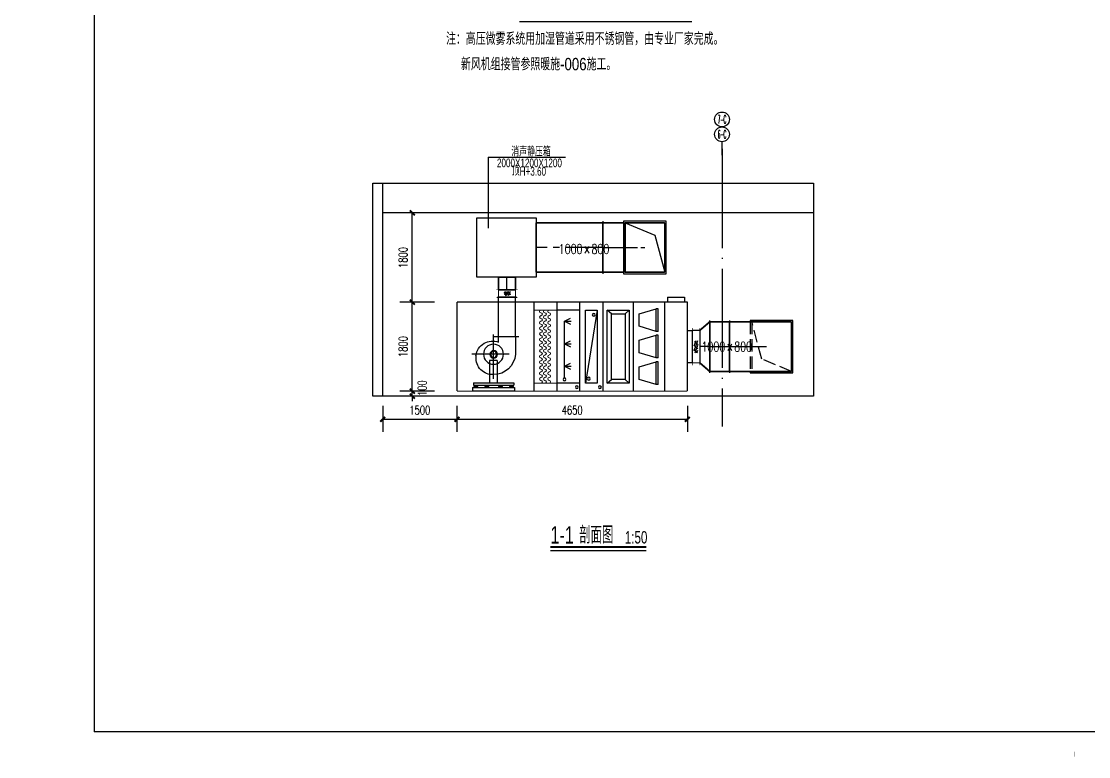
# Model space of a CAD drawing. Extents: x -778003 to -147913, y -2164908 to -814216.
# Drawn here: x -441848 to -420303, y -1303339 to -1288490 of the extents above; entities that cross this region are included whole.
import ezdxf
from ezdxf.enums import TextEntityAlignment as Align

# ---------------------------------------------------------------- set-up
doc = ezdxf.new("R2010")
doc.units = 0
doc.header["$LTSCALE"] = 1000
doc.header["$MEASUREMENT"] = 0
for name, pattern in [('CENTER2', [1.125, 0.75, -0.125, 0.125, -0.125]), ('DASH', [0.35, 0.25, -0.1]), ('结构柱网$0$DOTE', [2.42, 2, -0.2, 0.02, -0.2])]:
    doc.linetypes.add(name, pattern=pattern)
doc.layers.get('0').update_dxf_attribs({"linetype": 'CONTINUOUS'})
for name, color, linetype in [('00-风量计算', 6, 'CONTINUOUS'), ('ACS_空调机组', 2, 'CONTINUOUS'), ('DIM_SYMB', 3, 'CONTINUOUS'), ('DUCT-新风中心线', 5, 'CENTER2'), ('DUCT-新风标注', 3, 'CONTINUOUS'), ('DUCT-新风法兰', 2, 'CONTINUOUS'), ('DUCT-新风管', 3, 'CONTINUOUS'), ('DUCT-新风管端线', 2, 'CONTINUOUS'), ('DUCT-新风阀门', 7, 'CONTINUOUS'), ('EQ-空气机组', 7, 'CONTINUOUS'), ('Hvac-Hide', 8, 'DASH'), ('TH_DIM', 3, 'CONTINUOUS'), ('结构柱网$0$S-ANNO-DOTE', 230, '结构柱网$0$DOTE'), ('结构柱网$0$建-轴网-尺寸', 86, 'CONTINUOUS'), ('静压箱', 7, 'CONTINUOUS')]:
    doc.layers.add(name, color=color, linetype=linetype)
for name, color, linetype, lineweight in [('ACS_KT_FM', 3, 'CONTINUOUS', 15), ('ACS_SFG_FM', 7, 'CONTINUOUS', 15), ('Dim', 3, 'CONTINUOUS', 20), ('H-DUCT-送风管', 4, 'CONTINUOUS', 25)]:
    doc.layers.add(name, color=color, linetype=linetype, lineweight=lineweight)
doc.styles.add('_TCH_DIM_T3', font='SIMPLEX', dxfattribs={"width": 0.705882, "bigfont": 'GBCBIG'})
doc.styles.add('_THVAC_PIPEDN', font='ROS', dxfattribs={"width": 0.8, "height": 3.5, "bigfont": 'JD'})
doc.styles.add('HZF', font='ROS', dxfattribs={"width": 0.8, "bigfont": 'JD'})
doc.styles.add('JD', font='ROMANS2.shx', dxfattribs={"width": 0.7, "bigfont": 'HZDF2.shx'})
doc.styles.get("Standard").update_dxf_attribs({"font": 'ros.shx', "width": 0.75, "bigfont": 'jd.shx'})
doc.styles.add('结构柱网$0$_TCH_AXIS', font='COMPLEX', dxfattribs={"bigfont": 'GBCBIG'})
doc.dimstyles.new('_TCH_ARCH&&100', dxfattribs={"dimtxt": 297.5, "dimasz": 100, "dimexe": 250, "dimexo": 300, "dimgap": 126.25, "dimtad": 1, "dimdec": 0, "dimzin": 0, "dimdsep": 46, "dimtxsty": '_TCH_DIM_T3', "dimblk": 'ARCHTICK', "dimcen": 0.09, "dimclrt": 7, "dimazin": 2, "dimtfac": 1, "dimtdec": 0, "dimtix": 1, "dimtmove": 2, "dimatfit": 3, "dimfxl": 0, "dimtolj": 1, "dimtzin": 0, "dimarcsym": 0})
doc.dimstyles.new('ISO-25', dxfattribs={"dimscale": 36, "dimtxt": 2.5, "dimasz": 2.5, "dimexe": 1.25, "dimexo": 0.625, "dimtad": 1, "dimtxsty": 'Standard', "dimcen": 2.5, "dimadec": 0, "dimazin": 0, "dimtfac": 1, "dimtmove": 0, "dimatfit": 3, "dimfxl": 0, "dimarcsym": 0})

# ---------------------------------------------------------------- blocks, each defined once
blk = doc.blocks.new('*D60')
at = {"layer": 'Dim', "color": 0, "lineweight": -2}
for p, q in [((2973, -2840), (2883, -2840)), ((3063, -2840), (3103, -2840)), ((3511, -2840), (3193, -2840))]:
    blk.add_line(p, q, dxfattribs=at)
at = {"layer": 'Dim', "color": 0}
for points in [[(2973, -2825), (2973, -2855), (3063, -2840)], [(3193, -2825), (3193, -2855), (3103, -2840)]]:
    blk.add_solid(points, dxfattribs=at)
at = {"layer": 'Dim', "color": 0, "insert": (3397, -2772), "char_height": 90, "attachment_point": 5}
blk.add_mtext('DN40', dxfattribs=at)
blk = doc.blocks.new('*D61')
at = {"layer": 'Dim', "color": 0, "lineweight": -2}
for p, q in [((395.5, -242.5), (712, -242.5)), ((667, -927.5), (667, -332.5)), ((395.5, -1017.5), (712, -1017.5))]:
    blk.add_line(p, q, dxfattribs=at)
at = {"layer": 'Dim', "color": 0}
for points in [[(652, -332.5), (682, -332.5), (667, -242.5)], [(652, -927.5), (682, -927.5), (667, -1017.5)]]:
    blk.add_solid(points, dxfattribs=at)
at = {"layer": 'Dim', "color": 0, "insert": (599.5, -630), "char_height": 90, "attachment_point": 5, "rotation": 90}
blk.add_mtext('775', dxfattribs=at)
blk = doc.blocks.new('jrg')
at = {"color": 8}
for centre, radius, start, end in [((-1.87, 0), 0.375, 0, 180), ((-1.12, 0), 0.375, 180, 0), ((-0.37, 0), 0.375, 0, 180), ((0.39, 0.02), 0.393, 182.6822, 357.3178), ((1.16, 0), 0.375, 0, 180), ((1.92, 0.01), 0.38, 180.8965, 359.1035)]:
    blk.add_arc(centre, radius, start, end, dxfattribs=at)
blk = doc.blocks.new('A$C0182118F')
at = {"layer": 'ACS_KT_FM', "color": 8}
for p, q in [((-2015, -160), (-1550, -160)), ((-2015, -1638), (-1550, -1638))]:
    blk.add_line(p, q, dxfattribs=at)
for centre, start, end in [((-1862, -132), 253.9066, 270), ((-1862, -189), 270, 90), ((-1775, -133), 253.9066, 270), ((-1775, -190), 270, 90), ((-1695, -133), 253.9066, 270), ((-1695, -190), 270, 90), ((-1862, -245), 90, 270), ((-1775, -246), 90, 270), ((-1695, -246), 90, 270)]:
    blk.add_arc(centre, 28.1, start, end, dxfattribs=at)
at = {"layer": 'ACS_SFG_FM', "color": 8}
for p, q in [((-1224, 0), (-780, 0)), ((-1224, -703), (-838, -703)), ((-1224, -703), (-780, -703))]:
    blk.add_line(p, q, dxfattribs=at)
at = {"layer": 'ACS_空调机组', "color": 2}
for p, q in [((-4650, 0), (0, 0)), ((-4591, 100), (-4591, 0)), ((-4248, 100), (-4591, 100)), ((-4248, 100), (-4248, 0)), ((-4185, 0), (-4185, -1798)), ((-3565, -1798), (-3565, 0)), ((-2945, 0), (-2945, -1798)), ((-2945, 0), (-2945, -1798)), ((-2480, -1798), (-2480, 0)), ((-2015, 0), (-2015, -1798)), ((-1550, 0), (-1550, -1798)), ((-1181, 0), (-1181, 100)), ((-1181, 100), (-837, 100)), ((-837, 0), (-837, 100)), ((-4650, -572), (-4750, -572)), ((-4750, -572), (-4750, -1226)), ((-4650, -1226), (-4650, -572)), ((-4750, -1226), (-4650, -1226))]:
    blk.add_line(p, q, dxfattribs=at)
at = {"layer": 'ACS_空调机组', "color": 8}
for p, q in [((-1181, -703), (-1181, 0)), ((-838, -703), (-838, 0)), ((-4058, -134), (-4018, -134)), ((-4058, -591), (-4058, -134)), ((-3675, -235), (-4018, -134)), ((-4018, -591), (-4018, -134)), ((-3393, -237), (-3477, -160)), ((-3033, -160), (-3477, -160)), ((-3477, -160), (-3477, -1638)), ((-3117, -237), (-3033, -160)), ((-3033, -1638), (-3033, -160)), ((-2831, -160), (-2594, -1638)), ((-2831, -160), (-2831, -1638)), ((-2594, -160), (-2831, -160)), ((-2594, -1638), (-2594, -160)), ((-2480, -160), (-2015, -160)), ((-3675, -489), (-3675, -235)), ((-3117, -237), (-3393, -237)), ((-3393, -237), (-3393, -1561)), ((-3117, -1561), (-3117, -237)), ((-2171, -384), (-2306, -384)), ((-2171, -384), (-2288, -323)), ((-2171, -384), (-2288, -444)), ((-2171, -1532), (-2171, -384)), ((-4058, -591), (-4018, -591)), ((-4018, -591), (-3675, -489)), ((-4058, -1128), (-4058, -670)), ((-4058, -670), (-4018, -670)), ((-4018, -1128), (-4018, -670)), ((-3675, -772), (-4018, -670)), ((-3675, -1026), (-3675, -772)), ((-2171, -840), (-2306, -840)), ((-2171, -840), (-2288, -779)), ((-2171, -840), (-2288, -901)), ((-1251, -703), (-753, -703)), ((-1181, -703), (-1181, -1053)), ((-837, -811), (-837, -703)), ((-737, -1552), (-737, -652)), ((-4018, -1128), (-3675, -1026)), ((-1052, -1053), (-297, -1053)), ((-383, -1075), (-383, -1108)), ((-4058, -1128), (-4018, -1128)), ((-4058, -1207), (-4018, -1207)), ((-4058, -1664), (-4058, -1207)), ((-3675, -1309), (-4018, -1207)), ((-4018, -1664), (-4018, -1207)), ((-2171, -1297), (-2288, -1236)), ((-810, -1180), (-810, -1631)), ((-810, -1180), (-658, -1180)), ((-658, -1180), (-658, -1631)), ((-3675, -1563), (-3675, -1309)), ((-2171, -1297), (-2306, -1297)), ((-2171, -1297), (-2288, -1357)), ((-4058, -1664), (-4018, -1664)), ((-4018, -1664), (-3675, -1563)), ((-3477, -1638), (-3393, -1561)), ((-3477, -1638), (-3033, -1638)), ((-3393, -1561), (-3117, -1561)), ((-3033, -1638), (-3117, -1561)), ((-2831, -1638), (-2594, -1638)), ((-2480, -1638), (-2015, -1638)), ((-1163, -1722), (-1163, -1798)), ((-311, -1722), (-1163, -1722)), ((-1144, -1631), (-1144, -1675)), ((-330, -1631), (-1144, -1631)), ((-330, -1675), (-1144, -1675)), ((-1131, -1708), (-1095, -1708)), ((-1119, -1690), (-1094, -1690)), ((-1073, -1690), (-1099, -1690)), ((-1061, -1708), (-1098, -1708)), ((-1097, -1730), (-1097, -1670)), ((-910, -1708), (-874, -1708)), ((-898, -1690), (-873, -1690)), ((-852, -1690), (-878, -1690)), ((-840, -1708), (-877, -1708)), ((-876, -1730), (-876, -1670)), ((-634, -1708), (-597, -1708)), ((-622, -1690), (-596, -1690)), ((-576, -1690), (-601, -1690)), ((-564, -1708), (-600, -1708)), ((-599, -1730), (-599, -1670)), ((-413, -1708), (-376, -1708)), ((-401, -1690), (-375, -1690)), ((-354, -1690), (-380, -1690)), ((-342, -1708), (-379, -1708)), ((-378, -1730), (-378, -1670)), ((-330, -1631), (-330, -1675)), ((-311, -1722), (-311, -1798)), ((-1163, -1798), (-311, -1798))]:
    blk.add_line(p, q, dxfattribs=at)
at = {"layer": 'ACS_空调机组', "color": 2, "const_width": 25}
for points in [[(0, 0), (-4650, 0)], [(-4650, 0), (-4650, -1798)], [(0, -1798), (0, 0)], [(-4650, -1798), (0, -1798)]]:
    blk.add_lwpolyline(points, dxfattribs=at)
at = {"layer": 'ACS_空调机组', "color": 8}
for points in [[(-1119, -1675), (-1119, -1690), (-1131, -1708), (-1131, -1722)], [(-1073, -1675), (-1073, -1690), (-1061, -1708), (-1061, -1722)], [(-898, -1675), (-898, -1690), (-910, -1708), (-910, -1722)], [(-852, -1675), (-852, -1690), (-840, -1708), (-840, -1722)], [(-622, -1675), (-622, -1690), (-634, -1708), (-634, -1722)], [(-576, -1675), (-576, -1690), (-564, -1708), (-564, -1722)], [(-401, -1675), (-401, -1690), (-413, -1708), (-413, -1722)], [(-354, -1675), (-354, -1690), (-342, -1708), (-342, -1722)]]:
    blk.add_lwpolyline(points, dxfattribs=at)
for centre, radius in [((-2759, -256), 28.4), ((-736, -1053), 202), ((-741, -1056), 76.3), ((-741, -1056), 64.4), ((-2885, -1718), 28.4), ((-2660, -1547), 28.4), ((-2420, -1718), 28.4), ((-2171, -1561), 28.4)]:
    blk.add_circle(centre, radius, dxfattribs=at)
for centre, radius, start, end in [((-713, -1120), 333, 7.7643, 111.8456), ((-735, -1018), 447, 184.4351, 269.7278), ((-721, -1127), 338, 267.2168, 3.3402)]:
    blk.add_arc(centre, radius, start, end, dxfattribs=at)
at = {"layer": 'ACS_KT_FM', "color": 8, "xscale": 75, "yscale": 75, "zscale": 75, "rotation": 90}
for p in [(-1862, -445), (-1775, -446), (-1695, -446), (-1862, -786), (-1775, -787), (-1695, -787), (-1862, -1127), (-1775, -1128), (-1695, -1128), (-1862, -1468), (-1775, -1469), (-1695, -1469)]:
    blk.add_blockref('jrg', p, dxfattribs=at)
blk = doc.blocks.new('_ArchTick')
at = {"color": 0, "linetype": 'ByBlock', "const_width": 0.4}
blk.add_lwpolyline([(-0.5, -0.5), (0.5, 0.5)], dxfattribs=at)
blk = doc.blocks.new('*D93')
at = {"layer": 'TH_DIM', "color": 0, "lineweight": -2}
for p, q in [((-433508, -1292358), (-434206, -1292358)), ((-433956, -1294160), (-433956, -1292358)), ((-433508, -1294160), (-434206, -1294160))]:
    blk.add_line(p, q, dxfattribs=at)
at = {"layer": 'TH_DIM', "color": 0, "lineweight": -2, "xscale": 100, "yscale": 100, "zscale": 100}
for p, rotation in [((-433956, -1292358), 90), ((-433956, -1294160), 270)]:
    blk.add_blockref('_ArchTick', p, dxfattribs=dict(at, rotation=rotation))
at = {"layer": 'TH_DIM', "color": 7, "insert": (-434143, -1293259), "char_height": 175, "attachment_point": 5, "rotation": 90, "style": '_TCH_DIM_T3'}
blk.add_mtext('\\A1;1800', dxfattribs=at)
blk = doc.blocks.new('*D94')
at = {"layer": 'TH_DIM', "color": 0, "lineweight": -2}
for p, q in [((-433508, -1294160), (-434206, -1294160)), ((-433956, -1295958), (-433956, -1294160)), ((-433508, -1295958), (-434206, -1295958))]:
    blk.add_line(p, q, dxfattribs=at)
at = {"layer": 'TH_DIM', "color": 0, "lineweight": -2, "xscale": 100, "yscale": 100, "zscale": 100}
for p, rotation in [((-433956, -1294160), 90), ((-433956, -1295958), 270)]:
    blk.add_blockref('_ArchTick', p, dxfattribs=dict(at, rotation=rotation))
at = {"layer": 'TH_DIM', "color": 7, "insert": (-434143, -1295059), "char_height": 175, "attachment_point": 5, "rotation": 90, "style": '_TCH_DIM_T3'}
blk.add_mtext('\\A1;1800', dxfattribs=at)
blk = doc.blocks.new('*D95')
at = {"layer": 'TH_DIM', "color": 0, "lineweight": -2}
for p, q in [((-433956, -1295958), (-433956, -1295858)), ((-433508, -1295958), (-434206, -1295958)), ((-433508, -1296058), (-434206, -1296058)), ((-433956, -1296058), (-433956, -1295958)), ((-433956, -1296058), (-433956, -1296158))]:
    blk.add_line(p, q, dxfattribs=at)
at = {"layer": 'TH_DIM', "color": 0, "lineweight": -2, "xscale": 100, "yscale": 100, "zscale": 100}
for p, rotation in [((-433956, -1295958), 270), ((-433956, -1296058), 90)]:
    blk.add_blockref('_ArchTick', p, dxfattribs=dict(at, rotation=rotation))
at = {"layer": 'TH_DIM', "color": 7, "insert": (-433756, -1295898), "char_height": 175, "attachment_point": 5, "rotation": 90, "style": '_TCH_DIM_T3'}
blk.add_mtext('\\A1;100', dxfattribs=at)
blk = doc.blocks.new('*D96')
at = {"layer": 'TH_DIM', "color": 0, "lineweight": -2}
for p, q in [((-433054, -1296258), (-433054, -1296778)), ((-428404, -1296258), (-428404, -1296778)), ((-428404, -1296528), (-433054, -1296528))]:
    blk.add_line(p, q, dxfattribs=at)
at = {"layer": 'TH_DIM', "color": 0, "lineweight": -2, "xscale": 100, "yscale": 100, "zscale": 100, "rotation": 180}
blk.add_blockref('_ArchTick', (-433054, -1296528), dxfattribs=at)
at = {"layer": 'TH_DIM', "color": 0, "lineweight": -2, "xscale": 100, "yscale": 100, "zscale": 100}
blk.add_blockref('_ArchTick', (-428404, -1296528), dxfattribs=at)
at = {"layer": 'TH_DIM', "color": 7, "insert": (-430729, -1296341), "char_height": 175, "attachment_point": 5, "style": '_TCH_DIM_T3'}
blk.add_mtext('\\A1;4650', dxfattribs=at)
blk = doc.blocks.new('*D97')
at = {"layer": 'TH_DIM', "color": 0, "lineweight": -2}
for p, q in [((-434554, -1296258), (-434554, -1296778)), ((-433054, -1296258), (-433054, -1296778)), ((-433054, -1296528), (-434554, -1296528))]:
    blk.add_line(p, q, dxfattribs=at)
at = {"layer": 'TH_DIM', "color": 0, "lineweight": -2, "xscale": 100, "yscale": 100, "zscale": 100, "rotation": 180}
blk.add_blockref('_ArchTick', (-434554, -1296528), dxfattribs=at)
at = {"layer": 'TH_DIM', "color": 0, "lineweight": -2, "xscale": 100, "yscale": 100, "zscale": 100}
blk.add_blockref('_ArchTick', (-433054, -1296528), dxfattribs=at)
at = {"layer": 'TH_DIM', "color": 7, "insert": (-433804, -1296341), "char_height": 175, "attachment_point": 5, "style": '_TCH_DIM_T3'}
blk.add_mtext('\\A1;1500', dxfattribs=at)
blk = doc.blocks.new('结构柱网$0$_AXISO')
blk.add_circle((0, 0), 0.5)
blk = doc.blocks.new('A1')
for points, const_width in [([(-584266, -1025182), (-500166, -1025182), (-500166, -965782), (-584266, -965782)], 5), ([(-507666, -966782), (-581766, -966782), (-581766, -1024182), (-507666, -1024182)], 50)]:
    blk.add_lwpolyline(points, close=True, dxfattribs=dict(const_width=const_width))
at = {"const_width": 5}
blk.add_lwpolyline([(-542216, -1025182), (-542216, -1024982)], dxfattribs=at)
blk = doc.blocks.new('A$C393802E7')
at = {"layer": 'Dim'}
dim = blk.add_linear_dim(base=(667, -242.5), p1=(373, -1017.5), p2=(373, -242.5), angle=90, dimstyle='ISO-25', dxfattribs=at)
dim.commit()
dim.dimension.update_dxf_attribs({"geometry": '*D61', "text_midpoint": (599.5, -630)})
dim = blk.add_diameter_dim_2p(p1=(3063, -2840), p2=(3103, -2840), text='DN40', dimstyle='ISO-25', dxfattribs=at)
dim.commit()
dim.dimension.update_dxf_attribs({"geometry": '*D60', "text_midpoint": (3397.107, -2772.5)})

msp = doc.modelspace()

# ---------------------------------------------------------------- linework, layer by layer
msp.add_lwpolyline([(-440371, -1274138.1), (-400071, -1274138.1), (-400071, -1302838.1), (-440371, -1302838.1)], close=True)
at = {"layer": '00-风量计算', "color": 4}
for points in [[(-425856.7, -1296058.1), (-434753.7, -1296058.1), (-434753.7, -1291758.1), (-425856.7, -1291758.1)], [(-425856.7, -1296058.1), (-434553.7, -1296058.1), (-434553.7, -1291758.1), (-425856.7, -1291758.1)], [(-425856.7, -1292358.1), (-434553.7, -1292358.1), (-434553.7, -1291758.1), (-425856.7, -1291758.1)]]:
    msp.add_lwpolyline(points, close=True, dxfattribs=at)
at = {"layer": 'DIM_SYMB'}
for points in [[(-431789.6, -1288491.4), (-428316, -1288491.4)], [(-431167.7, -1299175.3), (-429234.9, -1299175.3)]]:
    msp.add_lwpolyline(points, dxfattribs=at)
at = {"layer": 'DIM_SYMB', "const_width": 35}
msp.add_lwpolyline([(-431167.7, -1299105.3), (-429234.9, -1299105.3)], dxfattribs=at)
at = {"layer": 'DUCT-新风中心线'}
for p, q in [((-430110.9, -1293058.1), (-431453.9, -1293058.1)), ((-430110.7, -1293058.1), (-429690.7, -1293058.1)), ((-432045.2, -1293910.3), (-432045.2, -1293658.7)), ((-427953.4, -1295059.1), (-428153.4, -1295059.1)), ((-427953, -1295059.1), (-427553.9, -1295059.1)), ((-427553.7, -1295059.1), (-426703.7, -1295059.1))]:
    msp.add_line(p, q, dxfattribs=at)
at = {"layer": 'DUCT-新风标注'}
for q in [(-430864.9, -1291236.3), (-432424.9, -1292666.9)]:
    msp.add_line((-432424.9, -1291236.3), q, dxfattribs=at)
at = {"layer": 'DUCT-新风法兰'}
for p, q in [((-430110.8, -1292528.1), (-430110.8, -1293588.1)), ((-428830.7, -1292528.1), (-429690.7, -1292528.1)), ((-429690.7, -1292528.1), (-429690.7, -1293588.1)), ((-428830.7, -1293588.1), (-428830.7, -1292528.1)), ((-429690.7, -1293588.1), (-428830.7, -1293588.1)), ((-427953.1, -1295589.1), (-427953.1, -1294529.1)), ((-427553.8, -1294529.1), (-427553.8, -1295589.1)), ((-426273.7, -1294529.1), (-427133.7, -1294529.1)), ((-427133.7, -1294529.1), (-427133.7, -1294559.1)), ((-426273.7, -1295589.1), (-426273.7, -1294529.1)), ((-428153.5, -1294701.6), (-428153.5, -1295416.6)), ((-427133.7, -1295559.1), (-427133.7, -1295589.1)), ((-427133.7, -1295589.1), (-426273.7, -1295589.1))]:
    msp.add_line(p, q, dxfattribs=at)
at = {"layer": 'DUCT-新风法兰', "const_width": 7.5}
for points in [[(-431822.9, -1293910.1), (-432267, -1293909.9)], [(-431822.9, -1294060.3), (-432267, -1294060.1)]]:
    msp.add_lwpolyline(points, dxfattribs=at)
at = {"layer": 'DUCT-新风法兰', "const_width": 7.5, "elevation": 4000}
for points in [[(-428303.7, -1294681.8), (-428303.7, -1295436.4)], [(-428153.5, -1294681.8), (-428153.5, -1295436.4)]]:
    msp.add_lwpolyline(points, dxfattribs=at)
at = {"layer": 'DUCT-新风管'}
for points, const_width in [([(-430110.9, -1292558.1), (-431453.9, -1292558.1)], 35), ([(-431453.9, -1292558.1), (-431453.9, -1293558.1)], 35), ([(-430110.7, -1292558.1), (-429690.7, -1292558.1)], 35), ([(-429660.7, -1292558.1), (-429660.7, -1293558.1)], 35), ([(-428860.7, -1292558.1), (-429660.7, -1292558.1)], 35), ([(-428860.7, -1293558.1), (-428860.7, -1292558.1)], 35), ([(-431453.9, -1293558.1), (-430110.9, -1293558.1)], 35), ([(-430110.7, -1293558.1), (-429690.7, -1293558.1)], 35), ([(-429660.7, -1293558.1), (-428860.7, -1293558.1)], 35), ([(-431873.7, -1293658.7), (-432216.7, -1293658.7)], 35), ([(-432216.7, -1293658.7), (-432216.7, -1293910.3)], 35), ([(-431873.7, -1293910.3), (-431873.7, -1293658.7)], 35), ([(-432216.7, -1293910.3), (-431873.7, -1293910.3)], 35), ([(-432217, -1293910), (-432217, -1294060)], 25), ([(-431872.9, -1294060.2), (-431872.9, -1293910.2)], 25), ([(-427953.4, -1294559.1), (-428153.4, -1294731.6)], 35), ([(-427553.9, -1294559.1), (-427953, -1294559.1)], 35), ([(-427553.7, -1294559.1), (-426303.7, -1294559.1)], 35), ([(-426303.7, -1294559.1), (-426303.7, -1295559.1)], 35), ([(-427953.4, -1295559.1), (-428153.4, -1295386.6)], 35), ([(-427953, -1295559.1), (-427553.9, -1295559.1)], 35), ([(-427553.7, -1295559.1), (-426303.7, -1295559.1)], 35)]:
    msp.add_lwpolyline(points, dxfattribs=dict(at, const_width=const_width))
at = {"layer": 'DUCT-新风管', "const_width": 25, "elevation": 4000}
for points in [[(-428303.6, -1294731.8), (-428153.6, -1294731.8)], [(-428153.6, -1295386.4), (-428303.6, -1295386.4)]]:
    msp.add_lwpolyline(points, dxfattribs=at)
at = {"layer": 'DUCT-新风管端线'}
for p, q in [((-430110.9, -1293558.1), (-430110.9, -1292558.1)), ((-430110.7, -1292558.1), (-430110.7, -1293558.1)), ((-429660.7, -1292558.1), (-429060.7, -1292808.1)), ((-429060.7, -1292808.1), (-428860.7, -1293558.1)), ((-431872.9, -1293910), (-432217, -1293909.8)), ((-431872.9, -1293910.2), (-432217, -1293910)), ((-431872.9, -1294060.2), (-432217, -1294060)), ((-427953.4, -1295559.1), (-427953.4, -1294559.1)), ((-427953, -1294559.1), (-427953, -1295559.1)), ((-427553.9, -1295559.1), (-427553.9, -1294559.1)), ((-427553.7, -1295559.1), (-427553.7, -1294559.1)), ((-428303.6, -1294731.8, 4000), (-428303.6, -1295386.4, 4000)), ((-428153.6, -1294731.8, 4000), (-428153.6, -1295386.4, 4000)), ((-428153.4, -1294731.6), (-428153.4, -1295386.6)), ((-428153.4, -1294731.8, 4000), (-428153.4, -1295386.4, 4000))]:
    msp.add_line(p, q, dxfattribs=at)
at = {"layer": 'DUCT-新风阀门'}
for p, q in [((-432101.8, -1294001), (-432021.5, -1293947.5)), ((-432101.8, -1293966.4), (-432073.5, -1293947.5)), ((-432100.8, -1293956.2), (-432063.3, -1294031.2)), ((-432082.1, -1294022.5), (-431971.8, -1293949.1)), ((-432061, -1293947.5), (-432023.5, -1294022.5)), ((-432018.9, -1293941.4), (-431981.4, -1294016.4)), ((-432030.1, -1294022.5), (-431971.8, -1293983.7)), ((-428266, -1295146.1, 4000), (-428192.6, -1294934.1, 4000)), ((-428266, -1295046.1, 4000), (-428227.2, -1294934.1, 4000)), ((-428191, -1295105.5, 4000), (-428266, -1295033.4, 4000)), ((-428184.9, -1295024.6, 4000), (-428259.9, -1294952.4, 4000)), ((-428244.6, -1295184.1, 4000), (-428191, -1295029.6, 4000)), ((-428199.7, -1295182.1, 4000), (-428274.7, -1295109.9, 4000)), ((-428209.9, -1295184.1, 4000), (-428191, -1295129.6, 4000))]:
    msp.add_line(p, q, dxfattribs=at)
at = {"layer": 'H-DUCT-送风管'}
msp.add_line((-432242, -1294060.1), (-431847.9, -1294060.3), dxfattribs=at)
at = {"layer": 'Hvac-Hide'}
for p, q in [((-429690.7, -1292558.1), (-429660.7, -1292558.1)), ((-429660.7, -1292558.1), (-428860.7, -1292558.1)), ((-429660.7, -1292558.1), (-429660.7, -1292558.1)), ((-429660.7, -1292558.1), (-428860.7, -1292558.1)), ((-428860.7, -1292558.1), (-428860.7, -1293558.1)), ((-428860.7, -1292558.1), (-428860.7, -1293558.1)), ((-429690.7, -1293058.1), (-429260.7, -1293058.1)), ((-429660.7, -1293058.1), (-429260.7, -1293058.1)), ((-429660.7, -1293558.1), (-429690.7, -1293558.1)), ((-428860.7, -1293558.1), (-429660.7, -1293558.1)), ((-428860.7, -1293558.1), (-429660.7, -1293558.1)), ((-429660.7, -1293558.1), (-429660.7, -1293558.1)), ((-427133.7, -1294559.1), (-427133.7, -1295559.1)), ((-426303.7, -1294559.1), (-427103.7, -1294559.1)), ((-427103.7, -1294559.1), (-427103.7, -1295559.1)), ((-426903.7, -1295309.1), (-427103.7, -1294559.1)), ((-426303.7, -1295559.1), (-426303.7, -1294559.1)), ((-426303.7, -1295559.1), (-426903.7, -1295309.1)), ((-427103.7, -1295559.1), (-426303.7, -1295559.1))]:
    msp.add_line(p, q, dxfattribs=at)
at = {"layer": '结构柱网$0$S-ANNO-DOTE'}
msp.add_line((-427703.7, -1291067.7), (-427703.7, -1296674.4), dxfattribs=at)
at = {"layer": '结构柱网$0$建-轴网-尺寸'}
msp.add_line((-427703.7, -1291195.2), (-427703.7, -1290921.5), dxfattribs=at)
at = {"layer": '静压箱', "lineweight": 30, "elevation": 4000}
msp.add_lwpolyline([(-431453.9, -1293658.1), (-432653.9, -1293658.1), (-432653.9, -1292458.1), (-431453.9, -1292458.1)], close=True, dxfattribs=at)

# ---------------------------------------------------------------- block references
at = {"xscale": 0.5, "yscale": 0.5, "zscale": 0.5}
msp.add_blockref('A1', (-149487.9, -790747.2), dxfattribs=at)
at = {"layer": '00-风量计算', "xscale": -1}
msp.add_blockref('A$C0182118F', (-433053.7, -1294160.1), dxfattribs=at)
at = {"layer": 'EQ-空气机组', "xscale": -1}
msp.add_blockref('A$C393802E7', (-471666.9, -1294500.1), dxfattribs=at)
at = {"layer": '结构柱网$0$建-轴网-尺寸'}
ref = msp.add_blockref('结构柱网$0$_AXISO', (-427703.7, -1290471.5), dxfattribs=dict(at, xscale=300, yscale=300, zscale=300))
ref.add_attrib('A', '7-C', dxfattribs={"height": 169.71, "style": '结构柱网$0$_TCH_AXIS', "width": 0.344262}).set_placement((-427788.6, -1290556.3), (-427618.9, -1290556.3), align=Align.FIT)
ref = msp.add_blockref('结构柱网$0$_AXISO', (-427703.7, -1290771.5), dxfattribs=dict(at, xscale=300, yscale=300, zscale=300))
ref.add_attrib('A', '6-C', dxfattribs={"height": 169.71, "style": '结构柱网$0$_TCH_AXIS', "width": 0.344262}).set_placement((-427788.6, -1290856.3), (-427618.9, -1290856.3), align=Align.FIT)

# ---------------------------------------------------------------- texts
at = {"style": '_THVAC_PIPEDN', "width": 0.8}
for s, p in [('注：高压微雾系统用加湿管道采用不锈钢管，由专业厂家完成。', (-433275.7, -1288966.3, -1000)), ('   新风机组接管参照暖施-006施工。', (-433196.2, -1289479.4))]:
    msp.add_text(s, height=250, dxfattribs=at).set_placement(p)
at = {"layer": 'DIM_SYMB', "color": 7, "style": 'HZF', "width": 0.7}
for s, height, p in [('1-1', 350, (-431167.7, -1299035.3)), ('剖面图', 347.29, (-430590.2, -1299035.3)), ('1:50', 250, (-429666.1, -1299035.3))]:
    msp.add_text(s, height=height, dxfattribs=at).set_placement(p)
at = {"layer": 'DUCT-新风标注', "width": 0.7}
for s, height, style, p in [('消声静压箱', 175, 'HZF', (-431957.6, -1291216.3, 2350)), ('2000X1200X1200', 175, 'HZF', (-432247.6, -1291436.3, 2350)), ('顶H+3.60', 175, 'HZF', (-431947.6, -1291607, 2350)), ('1000', 200, 'JD', (-431001.1, -1293188.7)), ('×', 198.4, 'JD', (-430494.4, -1293188.7)), ('800', 200, 'JD', (-430339.2, -1293188.7)), ('1000', 200, 'JD', (-428120, -1295159.1, 4000)), ('×', 198.4, 'JD', (-427613.3, -1295159.1, 4000)), ('800', 200, 'JD', (-427458.1, -1295159.1, 4000))]:
    msp.add_text(s, height=height, dxfattribs=dict(at, style=style)).set_placement(p)

# ---------------------------------------------------------------- dimensions: what is measured, and where the dimension line sits
at = {"layer": 'TH_DIM'}
for p1, p2, distance, text, picture, middle in [((-433208.3, -1294160.1), (-433208.3, -1292358.1), 747.2, '1800', '*D93', (-434143, -1293259.1)), ((-433208.3, -1295958.1), (-433208.3, -1294160.1), 747.2, '1800', '*D94', (-434143, -1295059.1)), ((-433053.7, -1295958.1), (-434553.7, -1295958.1), 569.9, '1500', '*D97', (-433803.7, -1296340.5)), ((-428403.7, -1295958.1), (-433053.7, -1295958.1), 569.9, '4650', '*D96', (-430728.7, -1296340.5))]:
    dim = msp.add_aligned_dim(p1=p1, p2=p2, distance=distance, text=text, dimstyle='_TCH_ARCH&&100', override={"dimtxt": 175, "dimgap": 100}, dxfattribs=at)
    dim.commit()
    dim.dimension.update_dxf_attribs({"geometry": picture, "text_midpoint": middle})
dim = msp.add_linear_dim(base=(-433955.5, -1295958.1), p1=(-433208.3, -1296058.1), p2=(-433208.3, -1295958.1), angle=90, text='100', dimstyle='_TCH_ARCH&&100', override={"dimtxt": 175, "dimgap": 100}, dxfattribs=at)
dim.commit()
dim.dimension.update_dxf_attribs({"geometry": '*D95', "text_midpoint": (-433755.5, -1295898.2), "dimtype": 129})

doc.saveas('drawing.dxf')
